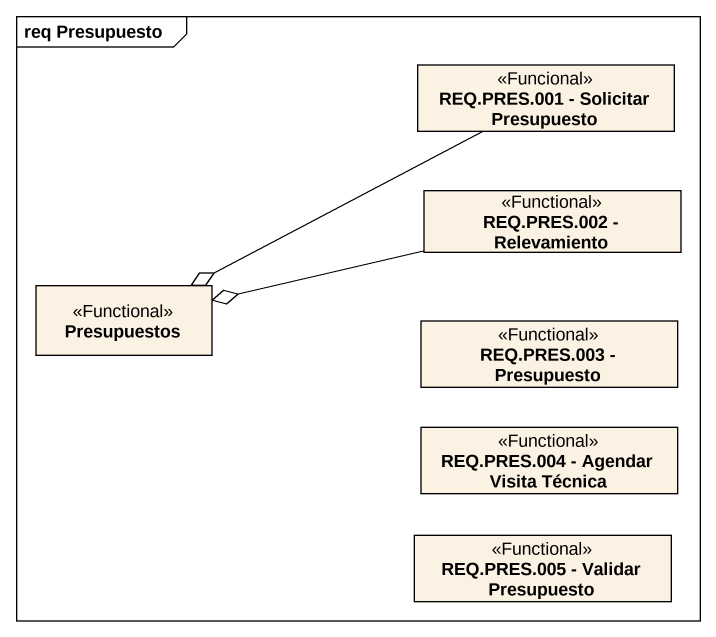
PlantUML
@startuml
mainframe req Presupuesto
hide circle
hide empty members
class "REQ.PRES.001 - Solicitar Presupuesto" as REQ_PRES_001_Solicitar <<Funcional>>
class "REQ.PRES.002 - Relevamiento" as REQ_PRES_002_Relevamiento <<Functional>>
class Presupuestos <<Functional>>
class "REQ.PRES.003 - Presupuesto" as REQ_PRES_003_Presupuesto <<Functional>>
class "REQ.PRES.004 - Agendar Visita Técnica" as REQ_PRES_004_Agendar_Visita <<Functional>>
class "REQ.PRES.005 - Validar Presupuesto" as REQ_PRES_005_Validar <<Functional>>
REQ_PRES_001_Solicitar -left-o Presupuestos
REQ_PRES_002_Relevamiento -left-o Presupuestos
@enduml
